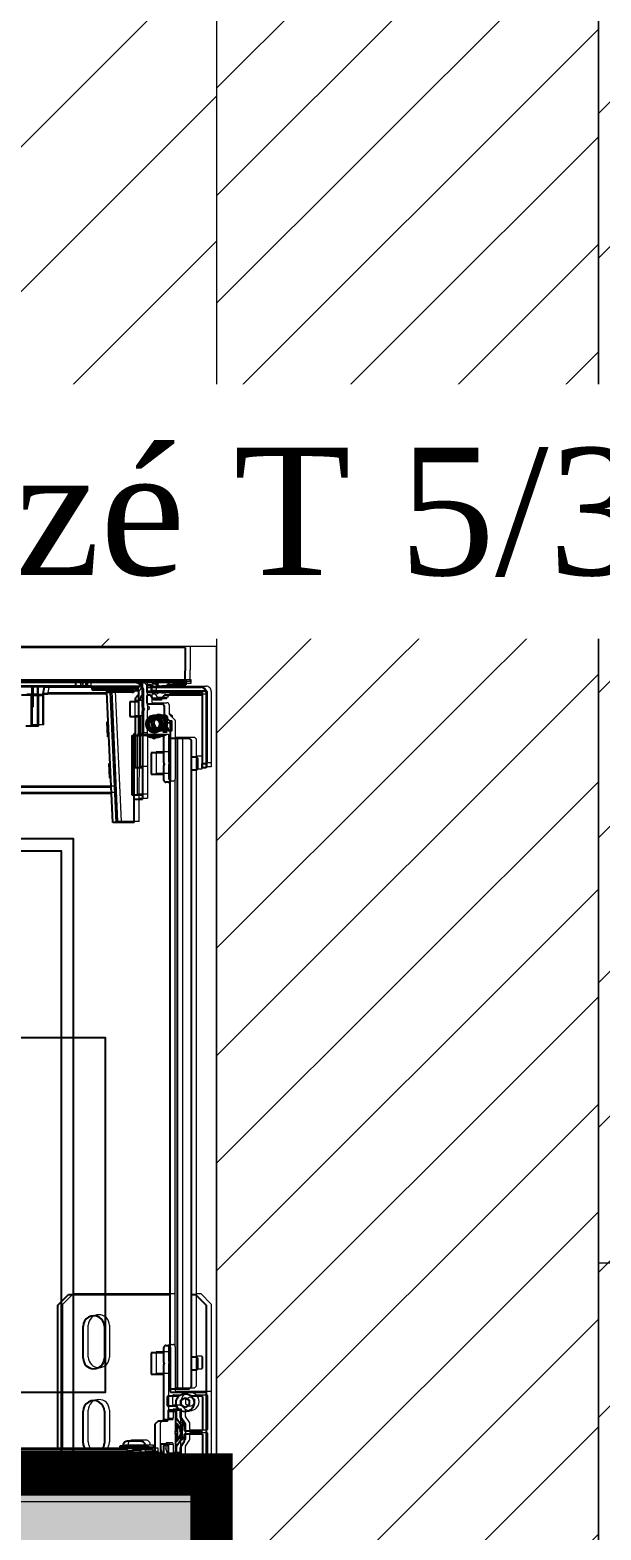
# Model space of a CAD drawing. Header units: centimetres. Extents: x 2666 to 9670, y 1889 to 5633.
# Drawn here: x 4180.6 to 4207.6, y 3436.8 to 3507.6 of the extents above; entities that cross this region are included whole.
import ezdxf

# ---------------------------------------------------------------- set-up
doc = ezdxf.new("R2010")
doc.units = ezdxf.units.CM
doc.header["$LTSCALE"] = 12.7
for name, color, linetype, lineweight in [('B aménagement intérieur', 7, 'Continuous', 5), ('B Faux plafonds', 7, 'Continuous', 5), ('B Faux plafonds-1', 7, 'Continuous', 5), ('B GÈnÈral', 7, 'Continuous', 5), ('B Général', 7, 'Continuous', 5), ('C ANNOTATIONS-prestations', 7, 'Continuous', 5), ('C ANNOTATIONS-prestations-1', 7, 'Continuous', 5), ('F REMPLISSAGE-vert clair', 7, 'Continuous', 13), ('F REMPLISSAGE-vert clair-1', 7, 'Continuous', 5), ('F REMPLISSAGE-vert foncÈ', 7, 'Continuous', 5), ('F REMPLISSAGE-vert foncé', 7, 'Continuous', 13)]:
    doc.layers.add(name, color=color, linetype=linetype, lineweight=lineweight)
for name, color, linetype in [('MTI900_Alu', 252, 'Continuous'), ('prlm-CHAUFF', 4, 'Continuous'), ('prlm-MOD-PB', 123, 'Continuous'), ('prlm-VMC', 93, 'Continuous')]:
    doc.layers.add(name, color=color, linetype=linetype)
doc.styles.add('prlm-vmc', font='pala.ttf', dxfattribs={"height": 14})

# ---------------------------------------------------------------- blocks, each defined once
blk = doc.blocks.new('G 100_80')
at = {"layer": 'B Général', "color": 7, "linetype": 'Continuous', "lineweight": 5}
blk.add_line((48.52, 43.75), (48.52, -43.75), dxfattribs=at)
at = {"layer": 'B Général', "color": 7, "linetype": 'Continuous', "lineweight": 5, "flags": 128}
blk.add_lwpolyline([(9.5, -45), (9.5, 45), (48.52, 45), (48.52, -45)], close=True, dxfattribs=at)
at = {"layer": 'C ANNOTATIONS-prestations', "lineweight": 5}
for p, q in [((9.5, 44.75), (9.5, 44.72)), ((9.53, 44.75), (9.5, 44.75)), ((9.5, 44.72), (9.5, 42.78)), ((13.37, 44.75), (9.53, 44.75)), ((17.5, 44.75), (13.37, 44.75)), ((13.4, 43.08), (13.4, 44.72)), ((18, 44.25), (17.5, 44.75)), ((43.05, 44.75), (42.85, 44.75)), ((42.85, 44.75), (42.85, 44.55)), ((46.4, 44.75), (43.05, 44.75)), ((43.05, 44.55), (43.05, 44.75)), ((9.68, 44.54), (9.68, 44.033)), ((11.41, 44.57), (9.71, 44.57)), ((9.885, 43.95), (9.769, 43.75)), ((10.115, 43.95), (9.885, 43.95)), ((10.231, 43.75), (10.115, 43.95)), ((11.44, 43.76), (11.44, 44.54)), ((11.56, 44.54), (11.56, 43.76)), ((13.19, 44.57), (11.59, 44.57)), ((12.785, 43.95), (12.669, 43.75)), ((13.015, 43.95), (12.785, 43.95)), ((13.131, 43.75), (13.015, 43.95)), ((13.22, 44.033), (13.22, 44.54)), ((13.55, 43.95), (13.65, 44.05)), ((13.55, 43.4), (13.55, 43.95)), ((13.65, 44.05), (44.15, 44.05)), ((14.45, 44.3), (14.5, 44.35)), ((15.05, 44.3), (14.45, 44.3)), ((14.45, 44.05), (14.45, 44.3)), ((14.5, 44.35), (15, 44.35)), ((15, 44.35), (15.05, 44.3)), ((15.05, 44.3), (15.05, 44.05)), ((18, 44.05), (18, 44.25)), ((42.75, 44.3), (42.8, 44.35)), ((43.35, 44.3), (42.75, 44.3)), ((42.75, 44.05), (42.75, 44.3)), ((42.8, 44.35), (43.3, 44.35)), ((42.85, 44.55), (43.05, 44.55)), ((46.4, 44.55), (43.05, 44.55)), ((43.3, 44.35), (43.35, 44.3)), ((43.35, 44.3), (43.35, 44.05)), ((44.15, 44.05), (44.25, 43.95)), ((44.25, 43.4), (44.25, 43.95)), ((46.27, 44.52), (46.27, 42.791)), ((46.32, 44.55), (46.3, 44.55)), ((46.42, 42.855), (46.42, 44.45)), ((46.45, 42.15), (46.45, 44.5)), ((46.65, 42.15), (46.65, 44.5)), ((9.68, 43.467), (9.68, 42.96)), ((9.769, 43.75), (9.885, 43.55)), ((9.885, 43.55), (10.115, 43.55)), ((10.115, 43.55), (10.231, 43.75)), ((10.27, 42.96), (10.27, 43.307)), ((10.364, 43.53), (10.786, 43.53)), ((10.45, 42.98), (10.45, 43.32)), ((10.48, 43.35), (10.841, 43.35)), ((10.5, 43.27), (10.5, 42.98)), ((11.45, 43.3), (10.53, 43.3)), ((10.803, 43.535), (11.088, 43.725)), ((10.858, 43.355), (11.142, 43.545)), ((11.1, 43.377), (11.4, 43.55)), ((11.9, 43.377), (11.1, 43.377)), ((11.1, 43.3), (11.1, 43.377)), ((11.105, 43.73), (11.41, 43.73)), ((11.159, 43.55), (11.841, 43.55)), ((11.177, 43.3), (11.177, 43.421)), ((11.5, 43.25), (11.45, 43.3)), ((11.55, 43.3), (11.5, 43.25)), ((12.47, 43.3), (11.55, 43.3)), ((11.59, 43.73), (11.904, 43.73)), ((11.6, 43.55), (11.9, 43.377)), ((11.823, 43.3), (11.823, 43.421)), ((11.858, 43.545), (12.15, 43.35)), ((11.9, 43.377), (11.9, 43.3)), ((11.904, 43.73), (12.197, 43.535)), ((12.15, 43.35), (12.52, 43.35)), ((12.214, 43.53), (12.536, 43.53)), ((12.5, 42.98), (12.5, 43.27)), ((12.55, 43.32), (12.55, 42.98)), ((12.669, 43.75), (12.785, 43.55)), ((12.73, 43.28), (12.73, 42.96)), ((12.785, 43.55), (13.015, 43.55)), ((13.015, 43.55), (13.131, 43.75)), ((13.22, 42.96), (13.22, 43.467)), ((13.55, 43.05), (13.55, 43.4)), ((13.55, 43.4), (44.25, 43.4)), ((44.25, 43.05), (44.25, 43.4)), ((46.65, 43.42), (46.65, 42.885)), ((46.74, 43.45), (46.68, 43.45)), ((46.97, 43.78), (46.77, 43.78)), ((46.77, 43.78), (46.77, 42.98)), ((46.77, 42.98), (46.77, 43.42)), ((46.87, 43.75), (46.87, -43.75)), ((46.97, 43.75), (46.87, 43.75)), ((46.97, 43.75), (46.97, 43.78)), ((46.97, -43.75), (46.97, 43.75)), ((46.97, 43.75), (47.42, 43.75)), ((9.5, 42.78), (9.5, 42.25)), ((9.53, 42.75), (10.87, 42.75)), ((9.71, 42.93), (10.24, 42.93)), ((10.2, 42.67), (10.2, 41.4)), ((10.23, 42.7), (10.395, 42.7)), ((10.405, 42.699), (10.695, 42.602)), ((10.87, 42.95), (10.48, 42.95)), ((10.92, 42.6), (10.705, 42.6)), ((10.87, 42.95), (10.92, 42.95)), ((10.9, 42.78), (10.9, 42.92)), ((10.95, 42.92), (10.95, 42.63)), ((12.05, 42.5), (11.9, 42.35)), ((12.05, 42.5), (12.05, 42.92)), ((12.08, 42.95), (12.13, 42.95)), ((12.1, 42.92), (12.1, 42.78)), ((12.52, 42.95), (12.13, 42.95)), ((12.13, 42.75), (14.7, 42.75)), ((12.76, 42.93), (13.19, 42.93)), ((15.5, 43.05), (13.43, 43.05)), ((14.25, 42.15), (14.25, 42.75)), ((14.7, 42.75), (14.729, 42.779)), ((14.8, 42.75), (14.7, 42.75)), ((14.771, 42.779), (14.8, 42.75)), ((14.8, 42.75), (15.5, 42.75)), ((15.25, 42.75), (15.25, 42.15)), ((15.5, 43.05), (42.27, 43.05)), ((15.6, 42.85), (15.6, 42.95)), ((18, 38.25), (18, 43.05)), ((42.17, 42.95), (42.17, 42.85)), ((45.028, 43.05), (42.27, 43.05)), ((42.27, 42.75), (42.958, 42.75)), ((42.55, 42.15), (42.55, 42.75)), ((43.082, 42.75), (42.958, 42.75)), ((42.979, 42.759), (42.999, 42.779)), ((43.041, 42.779), (43.061, 42.759)), ((43.082, 42.75), (44.34, 42.75)), ((43.55, 42.75), (43.55, 42.15)), ((44.37, 42.72), (44.37, 41.78)), ((44.566, 42.9), (44.54, 42.854)), ((44.54, 42.74), (44.54, 42.87)), ((44.57, 42.9), (44.99, 42.9)), ((44.68, 42.71), (44.57, 42.71)), ((44.71, 42.657), (44.71, 42.68)), ((44.92, 42.76), (44.92, 42.729)), ((44.99, 42.79), (44.95, 42.79)), ((45.02, 42.87), (45.02, 42.82)), ((45.321, 42.769), (45.049, 43.041)), ((45.27, 42.906), (45.184, 42.906)), ((45.328, 42.806), (45.27, 42.906)), ((45.77, 42.76), (45.342, 42.76)), ((45.87, 41.98), (45.87, 42.66)), ((46.07, 42.63), (46.09, 42.65)), ((46.07, 42.27), (46.07, 42.63)), ((46.07, 42.607), (46.12, 42.607)), ((46.09, 42.25), (46.09, 42.65)), ((46.09, 42.65), (46.12, 42.65)), ((46.12, 42.654), (46.12, 42.246)), ((46.257, 42.766), (46.133, 42.679)), ((46.371, 42.471), (46.42, 42.521)), ((46.4, 42.653), (46.4, 42.827)), ((46.4, 42.65), (46.45, 42.65)), ((46.4, 42.607), (46.45, 42.607)), ((46.42, 42.521), (46.42, 42.625)), ((46.65, 42.595), (46.65, 42.31)), ((46.661, 42.651), (46.7, 42.69)), ((46.661, 42.618), (46.661, 42.651)), ((46.7, 42.826), (46.7, 42.654)), ((46.77, 42.98), (46.87, 42.98)), ((46.84, 42.95), (46.8, 42.95)), ((46.821, 42.471), (46.87, 42.521)), ((46.835, 42.414), (46.835, 42.486)), ((9.5, 42.25), (9.5, -42.25)), ((10.2, 42.25), (9.5, 42.25)), ((10.5, 42.35), (11.9, 42.35)), ((10.5, 39.63), (10.5, 42.29)), ((10.55, 42.25), (10.5, 42.25)), ((10.55, 42.25), (10.55, 41.65)), ((10.55, 42.25), (10.7, 42.25)), ((10.65, 41.65), (10.75, 41.75)), ((10.7, 42.25), (10.7, 41.7)), ((10.7, 42.03), (10.75, 42.03)), ((10.75, 42.03), (10.75, 40.67)), ((10.75, 42.03), (10.85, 42.03)), ((10.85, 42.03), (10.85, 40.67)), ((15.25, 42.15), (14.25, 42.15)), ((41.57, 41.75), (41.37, 41.75)), ((41.37, 41.354), (41.37, 41.75)), ((42.87, 41.75), (41.57, 41.75)), ((41.57, 41.25), (41.57, 41.75)), ((43.55, 42.15), (42.55, 42.15)), ((44.37, 41.75), (42.87, 41.75)), ((42.87, 41.4), (42.87, 41.75)), ((44.278, 42.4), (44.22, 42.3)), ((44.22, 42.3), (44.278, 42.2)), ((44.4, 41.75), (44.37, 41.75)), ((44.37, 41.75), (44.37, 41.55)), ((44.4, 41.75), (45.508, 41.75)), ((44.47, 41.55), (44.47, 41.75)), ((45.114, 41.95), (44.726, 41.95)), ((45.732, 41.75), (45.508, 41.75)), ((45.529, 41.759), (45.599, 41.829)), ((45.641, 41.829), (45.711, 41.759)), ((45.732, 41.75), (46.84, 41.75)), ((46.24, 41.95), (45.9, 41.95)), ((46.07, 42.293), (46.12, 42.293)), ((46.09, 42.25), (46.07, 42.27)), ((46.12, 42.25), (46.09, 42.25)), ((46.133, 42.221), (46.257, 42.134)), ((46.27, 42.109), (46.27, 41.98)), ((46.42, 42.379), (46.371, 42.429)), ((46.4, 42.293), (46.45, 42.293)), ((46.4, 42.252), (46.4, 41.98)), ((46.45, 42.25), (46.4, 42.25)), ((46.42, 42.28), (46.42, 42.379)), ((46.72, 41.95), (46.43, 41.95)), ((46.65, 42.15), (46.45, 42.15)), ((46.45, 42.15), (46.45, 41.95)), ((46.65, 41.95), (46.65, 42.15)), ((46.661, 42.25), (46.661, 42.287)), ((46.7, 42.21), (46.661, 42.25)), ((46.7, 42.251), (46.7, 42.15)), ((46.7, 42.15), (46.72, 42.15)), ((46.75, 42.12), (46.75, 41.98)), ((46.87, 42.379), (46.821, 42.429)), ((46.87, 41.75), (46.84, 41.75)), ((9.75, 41.65), (9.75, 41.05)), ((9.75, 41.65), (10.2, 41.65)), ((10.2, 41.05), (9.75, 41.05)), ((10.25, 41.35), (10.2, 41.4)), ((10.2, 41.3), (10.25, 41.35)), ((10.2, 41.3), (10.2, 39.63)), ((10.5, 41.65), (10.65, 41.65)), ((10.65, 41.05), (10.5, 41.05)), ((10.55, 41.05), (10.55, -41.05)), ((10.65, 41.05), (10.65, 41.65)), ((10.75, 40.95), (10.65, 41.05)), ((11.08, 41.675), (11.08, 41.025)), ((40.27, 41.351), (44.47, 41.36)), ((40.27, 41.351), (40.27, 40.5)), ((44.37, 41.25), (41.57, 41.25)), ((44.37, 41.4), (42.87, 41.4)), ((44.37, 41.4), (44.37, 41.55)), ((44.37, 41.55), (44.47, 41.55)), ((44.37, 41.25), (44.37, 41.4)), ((45.27, 41.4), (44.37, 41.4)), ((46.52, 41.55), (44.47, 41.55)), ((44.47, 41.36), (44.472, 41.4)), ((45.27, 41.15), (45.27, 41.55)), ((45.97, 41.15), (45.27, 41.15)), ((45.97, 41.55), (45.97, 41.15)), ((46.067, 41.4), (45.97, 41.4)), ((46.42, 41.25), (46.42, 40.221)), ((46.52, 41.25), (46.42, 41.25)), ((46.52, 41.25), (46.52, 41.05)), ((46.52, 41.05), (46.52, 39.65)), ((46.52, 41.05), (46.62, 41.05)), ((46.67, 41.35), (46.62, 41.35)), ((46.62, 41.05), (46.62, 41.35)), ((46.62, 41.05), (46.67, 41.05)), ((46.62, 39.65), (46.62, 41.05)), ((46.67, 39.067), (46.67, 41.4)), ((46.87, 41.65), (46.765, 41.65)), ((10.7, 41), (10.7, -41)), ((10.75, 40.67), (10.7, 40.67)), ((10.85, 40.67), (10.75, 40.67)), ((46.42, 40.221), (40.27, 40.5)), ((40.27, 40.5), (40.27, 40.35)), ((40.27, 40.35), (46.413, 40.071)), ((12.5, 39.95), (11, 39.95)), ((16.5, 39.95), (15, 39.95)), ((41.65, 2.775), (41.65, 40.287)), ((41.95, 2.775), (41.95, 40.274)), ((42.354, 40.205), (42.357, 40.255)), ((42.354, 40.205), (43.056, 40.173)), ((43.058, 40.223), (43.056, 40.173)), ((44.316, 40.116), (44.319, 40.166)), ((44.316, 40.116), (45.018, 40.084)), ((45.02, 40.134), (45.018, 40.084)), ((46.35, 37.066), (46.35, 40.074)), ((46.413, 40.071), (46.42, 40.221)), ((46.413, 40.071), (46.425, 40.07)), ((46.425, 40.22), (46.42, 40.221)), ((46.52, 39.65), (46.52, 39.45)), ((46.52, 39.65), (46.62, 39.65)), ((46.67, 39.65), (46.62, 39.65)), ((46.62, 39.35), (46.62, 39.65)), ((10.23, 39.6), (10.47, 39.6)), ((10.4, 39.6), (10.4, -39.6)), ((11, 38.95), (12.5, 38.95)), ((15, 38.95), (16.5, 38.95)), ((46.62, 39.35), (46.67, 39.35)), ((46.65, 39.35), (46.65, 37.126)), ((46.87, 39.067), (46.67, 39.067)), ((46.67, 39.067), (46.67, 38.932)), ((46.67, 38.932), (46.67, 38.6)), ((46.67, 38.932), (46.87, 38.932)), ((17.5, 37.75), (18, 38.25)), ((46.67, 38.6), (46.67, 34.5)), ((46.67, 38.6), (46.87, 38.6)), ((10.7, 37.75), (17.5, 37.75)), ((44.82, 36.85), (44.82, 36.25)), ((44.82, 36.85), (46.27, 36.85)), ((46.27, 37.05), (46.67, 37.13)), ((46.27, 36.6), (46.27, 37.05)), ((46.27, 36.789), (44.82, 36.789)), ((46.27, 36.311), (44.82, 36.311)), ((46.27, 36.25), (44.82, 36.25)), ((45.725, 36.6), (45.725, 36.55)), ((45.725, 36.6), (45.861, 36.6)), ((45.725, 36.55), (45.861, 36.55)), ((45.861, 36.6), (45.861, 36.55)), ((45.861, 36.6), (46.67, 36.6)), ((45.861, 36.55), (46.67, 36.55)), ((46.27, 36.55), (46.27, 36.05))]:
    blk.add_line(p, q, dxfattribs=at)
at = {"layer": 'C ANNOTATIONS-prestations'}
blk.add_line((48.52, 43.75), (47.42, 43.75), dxfattribs=at)
at = {"layer": 'C ANNOTATIONS-prestations', "lineweight": 5, "flags": 128}
for points in [[(9.5, 44.72, -0.198912), (9.509, 44.741, -0.198912), (9.53, 44.75)], [(13.37, 44.75, -0.198912), (13.391, 44.741, -0.198912), (13.4, 44.72)], [(46.4, 44.75, -0.198912), (46.577, 44.677, -0.198912), (46.65, 44.5)], [(9.68, 44.54, -0.198912), (9.689, 44.561, -0.198912), (9.71, 44.57)], [(9.68, 44.03, -0.01196), (9.68, 44.031, -0.01196), (9.68, 44.033)], [(11.41, 44.57, -0.198912), (11.431, 44.561, -0.198912), (11.44, 44.54)], [(11.56, 44.54, -0.198912), (11.569, 44.561, -0.198912), (11.59, 44.57)], [(13.19, 44.57, -0.198912), (13.211, 44.561, -0.198912), (13.22, 44.54)], [(13.22, 44.033, -0.01196), (13.22, 44.031, -0.01196), (13.22, 44.03)], [(46.27, 44.52, -0.198912), (46.279, 44.541, -0.198912), (46.3, 44.55)], [(46.32, 44.55, -0.198912), (46.391, 44.521, -0.198912), (46.42, 44.45)], [(46.4, 44.55, -0.198912), (46.435, 44.535, -0.198912), (46.45, 44.5)], [(9.68, 43.467, -0.01196), (9.68, 43.469, -0.01196), (9.68, 43.47)], [(10.225, 43.39, -0.123554), (10.258, 43.354, -0.123554), (10.27, 43.307)], [(10.45, 43.32, -0.198912), (10.459, 43.341, -0.198912), (10.48, 43.35)], [(10.5, 43.27, -0.198912), (10.509, 43.291, -0.198912), (10.53, 43.3)], [(10.803, 43.535, -0.073633), (10.795, 43.531, -0.073633), (10.786, 43.53)], [(10.858, 43.355, -0.073633), (10.85, 43.351, -0.073633), (10.841, 43.35)], [(11.088, 43.725, -0.073633), (11.096, 43.729, -0.073633), (11.105, 43.73)], [(11.142, 43.545, -0.073633), (11.15, 43.549, -0.073633), (11.159, 43.55)], [(11.44, 43.76, -0.198912), (11.431, 43.739, -0.198912), (11.41, 43.73)], [(11.59, 43.73, -0.198912), (11.569, 43.739, -0.198912), (11.56, 43.76)], [(11.841, 43.55, -0.073633), (11.85, 43.549, -0.073633), (11.858, 43.545)], [(12.214, 43.53, -0.073633), (12.205, 43.531, -0.073633), (12.197, 43.535)], [(12.47, 43.3, -0.198912), (12.491, 43.291, -0.198912), (12.5, 43.27)], [(12.52, 43.35, -0.198912), (12.541, 43.341, -0.198912), (12.55, 43.32)], [(12.73, 43.28, -0.095961), (12.737, 43.318, -0.095961), (12.758, 43.35)], [(13.22, 43.47, -0.01196), (13.22, 43.469, -0.01196), (13.22, 43.467)], [(46.65, 43.42, -0.198912), (46.659, 43.441, -0.198912), (46.68, 43.45)], [(46.74, 43.45, -0.198912), (46.761, 43.441, -0.198912), (46.77, 43.42)], [(9.53, 42.75, -0.198912), (9.509, 42.759, -0.198912), (9.5, 42.78)], [(9.71, 42.93, -0.198912), (9.689, 42.939, -0.198912), (9.68, 42.96)], [(10.2, 42.67, -0.198912), (10.209, 42.691, -0.198912), (10.23, 42.7)], [(10.27, 42.96, -0.198912), (10.261, 42.939, -0.198912), (10.24, 42.93)], [(10.395, 42.7, -0.040241), (10.4, 42.7, -0.040241), (10.405, 42.699)], [(10.48, 42.95, -0.198912), (10.459, 42.959, -0.198912), (10.45, 42.98)], [(10.53, 42.95, -0.198912), (10.509, 42.959, -0.198912), (10.5, 42.98)], [(10.705, 42.6, -0.040241), (10.7, 42.6, -0.040241), (10.695, 42.602)], [(10.87, 42.95, -0.198912), (10.891, 42.941, -0.198912), (10.9, 42.92)], [(10.9, 42.78, -0.198912), (10.891, 42.759, -0.198912), (10.87, 42.75)], [(10.92, 42.95, -0.198912), (10.941, 42.941, -0.198912), (10.95, 42.92)], [(10.95, 42.63, -0.198912), (10.941, 42.609, -0.198912), (10.92, 42.6)], [(12.05, 42.92, -0.198912), (12.059, 42.941, -0.198912), (12.08, 42.95)], [(12.1, 42.92, -0.198912), (12.109, 42.941, -0.198912), (12.13, 42.95)], [(12.13, 42.75, -0.198912), (12.109, 42.759, -0.198912), (12.1, 42.78)], [(12.5, 42.98, -0.198912), (12.491, 42.959, -0.198912), (12.47, 42.95)], [(12.55, 42.98, -0.198912), (12.541, 42.959, -0.198912), (12.52, 42.95)], [(12.76, 42.93, -0.198912), (12.739, 42.939, -0.198912), (12.73, 42.96)], [(13.22, 42.96, -0.198912), (13.211, 42.939, -0.198912), (13.19, 42.93)], [(13.43, 43.05, -0.198912), (13.409, 43.059, -0.198912), (13.4, 43.08)], [(14.729, 42.779, -0.198912), (14.75, 42.788, -0.198912), (14.771, 42.779)], [(15.5, 43.05, -0.198912), (15.571, 43.021, -0.198912), (15.6, 42.95)], [(15.6, 42.85, -0.198912), (15.571, 42.779, -0.198912), (15.5, 42.75)], [(42.17, 42.95, -0.198912), (42.199, 43.021, -0.198912), (42.27, 43.05)], [(42.27, 42.75, -0.198912), (42.199, 42.779, -0.198912), (42.17, 42.85)], [(42.979, 42.759, -0.098491), (42.969, 42.752, -0.098491), (42.958, 42.75)], [(42.999, 42.779, -0.198912), (43.02, 42.788, -0.198912), (43.041, 42.779)], [(43.082, 42.75, -0.098491), (43.071, 42.752, -0.098491), (43.061, 42.759)], [(44.37, 41.954, -0.14145), (44.27, 42.3, -0.14145), (44.37, 42.646)], [(44.37, 42.06, -0.103148), (44.32, 42.3, -0.103148), (44.37, 42.54)], [(44.34, 42.75, -0.198912), (44.361, 42.741, -0.198912), (44.37, 42.72)], [(44.948, 42.699, -0.366532), (45.318, 42.338, -0.366532), (45.023, 41.914, -0.366532), (44.556, 42.135, -0.366532), (44.697, 42.632)], [(44.54, 42.87, -0.198912), (44.549, 42.891, -0.198912), (44.57, 42.9)], [(44.54, 42.764, -0.104675), (44.761, 42.879, -0.104675), (45.009, 42.893)], [(44.54, 42.827, -0.02871), (44.603, 42.867, -0.02871), (44.67, 42.9)], [(44.57, 42.71, -0.198912), (44.549, 42.719, -0.198912), (44.54, 42.74)], [(44.68, 42.71, -0.198912), (44.701, 42.701, -0.198912), (44.71, 42.68)], [(44.697, 42.632, -0.082935), (44.817, 42.687, -0.082935), (44.948, 42.699)], [(44.71, 42.657, -0.122946), (44.706, 42.643, -0.122946), (44.697, 42.632)], [(44.92, 42.76, -0.198912), (44.929, 42.781, -0.198912), (44.95, 42.79)], [(44.948, 42.699, -0.189855), (44.928, 42.709, -0.189855), (44.92, 42.729)], [(44.99, 42.9, -0.198912), (45.011, 42.891, -0.198912), (45.02, 42.87)], [(45.02, 42.82, -0.198912), (45.011, 42.799, -0.198912), (44.99, 42.79)], [(45.028, 43.05, -0.098491), (45.039, 43.048, -0.098491), (45.049, 43.041)], [(45.207, 42.883, -0.041018), (45.298, 42.829, -0.041018), (45.379, 42.76)], [(45.342, 42.76, -0.098491), (45.331, 42.762, -0.098491), (45.321, 42.769)], [(45.77, 42.76, -0.198912), (45.841, 42.731, -0.198912), (45.87, 42.66)], [(46.12, 42.654, -0.120588), (46.123, 42.668, -0.120588), (46.133, 42.679)], [(46.27, 42.791, -0.120588), (46.267, 42.777, -0.120588), (46.257, 42.766)], [(46.371, 42.429, -0.198912), (46.362, 42.45, -0.198912), (46.371, 42.471)], [(46.4, 42.827, -0.155096), (46.406, 42.844, -0.155096), (46.42, 42.855)], [(46.42, 42.625, -0.155096), (46.406, 42.636, -0.155096), (46.4, 42.653)], [(46.675, 42.855, -0.17724), (46.657, 42.866, -0.17724), (46.65, 42.885)], [(46.661, 42.651, -0.013224), (46.655, 42.65, -0.013224), (46.65, 42.65)], [(46.65, 42.595, -0.17724), (46.657, 42.614, -0.17724), (46.675, 42.625)], [(46.675, 42.855, -0.17724), (46.693, 42.845, -0.17724), (46.7, 42.826)], [(46.7, 42.654, -0.17724), (46.693, 42.635, -0.17724), (46.675, 42.625)], [(46.8, 42.95, -0.198912), (46.779, 42.959, -0.198912), (46.77, 42.98)], [(46.821, 42.429, -0.198912), (46.812, 42.45, -0.198912), (46.821, 42.471)], [(46.84, 42.95, -0.198912), (46.861, 42.941, -0.198912), (46.87, 42.92)], [(10.5, 42.29, -0.414214), (10.47, 42.32, -0.414214), (10.5, 42.35)], [(10.85, 41.873, -0.218554), (11.01, 41.827, -0.218554), (11.08, 41.675)], [(10.85, 41.874, -0.003145), (10.853, 41.874, -0.003145), (10.855, 41.874)], [(44.4, 41.75, -0.198912), (44.379, 41.759, -0.198912), (44.37, 41.78)], [(45.529, 41.759, -0.098491), (45.519, 41.752, -0.098491), (45.508, 41.75)], [(45.599, 41.829, -0.198912), (45.62, 41.838, -0.198912), (45.641, 41.829)], [(45.732, 41.75, -0.098491), (45.721, 41.752, -0.098491), (45.711, 41.759)], [(45.9, 41.95, -0.198912), (45.879, 41.959, -0.198912), (45.87, 41.98)], [(46.133, 42.221, -0.120588), (46.123, 42.232, -0.120588), (46.12, 42.246)], [(46.27, 41.98, -0.198912), (46.261, 41.959, -0.198912), (46.24, 41.95)], [(46.257, 42.134, -0.120588), (46.267, 42.123, -0.120588), (46.27, 42.109)], [(46.4, 42.252, -0.155096), (46.406, 42.269, -0.155096), (46.42, 42.28)], [(46.43, 41.95, -0.198912), (46.409, 41.959, -0.198912), (46.4, 41.98)], [(46.52, 41.75, -0.198912), (46.767, 41.648, -0.198912), (46.87, 41.4)], [(46.675, 42.28, -0.17724), (46.657, 42.291, -0.17724), (46.65, 42.31)], [(46.65, 42.25, -0.013224), (46.655, 42.25, -0.013224), (46.661, 42.25)], [(46.675, 42.28, -0.17724), (46.693, 42.27, -0.17724), (46.7, 42.251)], [(46.72, 42.15, -0.198912), (46.741, 42.141, -0.198912), (46.75, 42.12)], [(46.75, 41.98, -0.198912), (46.741, 41.959, -0.198912), (46.72, 41.95)], [(46.87, 41.78, -0.198912), (46.861, 41.759, -0.198912), (46.84, 41.75)], [(46.22, 41.472, -0.109774), (46.151, 41.419, -0.109774), (46.067, 41.4)], [(46.22, 41.472, -0.028434), (46.259, 41.513, -0.028434), (46.302, 41.55)], [(46.42, 41.25, -0.227222), (46.495, 41.406, -0.227222), (46.663, 41.445)], [(46.52, 41.55, -0.198912), (46.626, 41.506, -0.198912), (46.67, 41.4)], [(46.52, 41.25, -0.198912), (46.549, 41.321, -0.198912), (46.62, 41.35)], [(11.08, 41.025, -0.218554), (11.01, 40.873, -0.218554), (10.85, 40.827)], [(10.855, 40.827, -0.003145), (10.853, 40.826, -0.003145), (10.85, 40.826)], [(10.23, 39.6, -0.198912), (10.209, 39.609, -0.198912), (10.2, 39.63)], [(10.5, 39.63, -0.198912), (10.491, 39.609, -0.198912), (10.47, 39.6)], [(10.7, 39.85, -0.080612), (10.842, 39.924, -0.080612), (11, 39.95)], [(12.5, 39.95, -0.414214), (13, 39.45, -0.414214), (12.5, 38.95)], [(15, 38.95, -0.414214), (14.5, 39.45, -0.414214), (15, 39.95)], [(16.5, 39.95, -0.414214), (17, 39.45, -0.414214), (16.5, 38.95)], [(46.425, 40.07, -0.193016), (46.492, 40.04, -0.193016), (46.52, 39.97)], [(11, 38.95, -0.080612), (10.842, 38.976, -0.080612), (10.7, 39.05)], [(46.62, 39.35, -0.198912), (46.549, 39.379, -0.198912), (46.52, 39.45)]]:
    blk.add_lwpolyline(points, format="xyb", dxfattribs=at)
at = {"layer": 'C ANNOTATIONS-prestations', "lineweight": 5}
for centre, radius in [((10, 43.75), 0.425), ((12.9, 43.75), 0.425), ((44.92, 42.3), 0.35), ((44.92, 42.3), 0.3), ((44.92, 42.3), 0.25)]:
    blk.add_circle(centre, radius, dxfattribs=at)
for points, knots in [([(46.425, 40.07), (46.424, 40.07), (46.424, 40.071), (46.424, 40.072), (46.423, 40.074), (46.422, 40.083), (46.422, 40.103), (46.422, 40.13), (46.423, 40.182), (46.424, 40.218), (46.424, 40.219), (46.425, 40.22)], [0, 0, 0, 1, 2, 3, 4, 5, 6, 7, 8, 8, 9, 9, 9]), ([(46.425, 40.22), (46.425, 40.22), (46.437, 40.218), (46.454, 40.206), (46.467, 40.191), (46.48, 40.171), (46.491, 40.146), (46.501, 40.117), (46.513, 40.068), (46.52, 40.004), (46.52, 39.975), (46.52, 39.972), (46.52, 39.97)], [0, 0, 0, 1, 2, 3, 4, 5, 6, 7, 8, 9, 9, 10, 10, 10])]:
    blk.add_open_spline(points, degree=2, knots=knots, dxfattribs=at)
blk = doc.blocks.new('A n1.MTI900_Alu_390')
at = {"layer": 'MTI900_Alu', "color": 1, "linetype": 'Continuous'}
for p, q in [((-4.475, 0), (-4.472, 0)), ((-4.475, -0.003), (-4.475, 0)), ((-4.472, 0), (-4.278, 0)), ((-4.278, 0), (-4.225, 0)), ((-4.225, 0), (4.225, 0)), ((-4.225, -0.07), (-4.225, 0)), ((-4.475, -0.387), (-4.475, -0.003)), ((-4.457, -0.191), (-4.457, -0.021)), ((-4.454, -0.018), (-4.4033, -0.018)), ((-4.395, -0.0385), (-4.375, -0.0269)), ((-4.395, -0.0615), (-4.395, -0.0385)), ((-4.375, -0.0731), (-4.395, -0.0615)), ((-4.375, -0.0269), (-4.355, -0.0385)), ((-4.355, -0.0615), (-4.375, -0.0731)), ((-4.355, -0.0385), (-4.355, -0.0615)), ((-4.3467, -0.018), (-4.296, -0.018)), ((-4.293, -0.021), (-4.293, -0.074)), ((-4.275, -0.003), (-4.275, -0.137)), ((-4.267, -0.07), (-4.14, -0.07)), ((-4.165, -0.025), (-4.105, -0.025)), ((-4.165, -0.025), (-4.165, -0.07)), ((-4.135, -0.075), (-4.14, -0.07)), ((-4.13, -0.07), (-4.135, -0.075)), ((-4.13, -0.07), (-3.963, -0.07)), ((-4.105, -0.07), (-4.105, -0.025)), ((-4.3535, -0.1303), (-4.3725, -0.1588)), ((-4.3355, -0.1358), (-4.3545, -0.1642)), ((-4.353, -0.0864), (-4.353, -0.1286)), ((-4.335, -0.098), (-4.335, -0.1341)), ((-4.298, -0.095), (-4.332, -0.095)), ((-4.296, -0.077), (-4.3306, -0.077)), ((-4.33, -0.195), (-4.33, -0.103)), ((-4.327, -0.1), (-4.298, -0.1)), ((-4.295, -0.137), (-4.295, -0.098)), ((-4.295, -0.137), (-4.295, -0.142)), ((-4.278, -0.14), (-4.292, -0.14)), ((-4.27, -0.073), (-4.27, -0.0895)), ((-4.2698, -0.0905), (-4.2602, -0.1195)), ((-4.26, -0.142), (-4.26, -0.1205)), ((-4.235, -0.1), (-4.235, -0.24)), ((-3.963, -0.1), (-4.229, -0.1)), ((-4.225, -0.105), (-4.225, -0.1)), ((-4.225, -0.105), (-4.165, -0.105)), ((-4.225, -0.105), (-4.225, -0.12)), ((-4.225, -0.12), (-4.17, -0.12)), ((-4.203, -0.12), (-4.203, -0.125)), ((-4.203, -0.125), (-4.067, -0.125)), ((-4.203, -0.125), (-4.203, -0.135)), ((-4.203, -0.135), (-4.067, -0.135)), ((-4.165, -0.115), (-4.175, -0.125)), ((-4.165, -0.1), (-4.165, -0.115)), ((-4.105, -0.115), (-4.165, -0.115)), ((-4.105, -0.115), (-4.105, -0.1)), ((-4.105, -0.105), (4.105, -0.105)), ((-4.095, -0.125), (-4.105, -0.115)), ((-4.1, -0.12), (4.1, -0.12)), ((-4.067, -0.125), (-4.067, -0.12)), ((-4.067, -0.135), (-4.067, -0.125)), ((-3.96, -0.073), (-3.96, -0.097)), ((-3.96, -0.09), (3.96, -0.09)), ((-3.775, -0.12), (-3.775, -0.8)), ((-4.457, -0.369), (-4.457, -0.209)), ((-4.376, -0.194), (-4.454, -0.194)), ((-4.454, -0.206), (-4.376, -0.206)), ((-4.373, -0.1605), (-4.373, -0.191)), ((-4.373, -0.209), (-4.373, -0.2404)), ((-4.3377, -0.16), (-4.355, -0.19)), ((-4.355, -0.1659), (-4.355, -0.2341)), ((-4.355, -0.21), (-4.3377, -0.24)), ((-4.33, -0.1677), (-4.3421, -0.1677)), ((-4.3377, -0.24), (-4.3377, -0.16)), ((-4.33, -0.16), (-4.3377, -0.16)), ((-4.325, -0.2), (-4.33, -0.195)), ((-4.33, -0.205), (-4.325, -0.2)), ((-4.33, -0.297), (-4.33, -0.205)), ((-4.292, -0.145), (-4.263, -0.145)), ((-4.1675, -0.158), (-4.1025, -0.158)), ((-3.995, -0.3), (-3.995, -0.15)), ((-3.895, -0.15), (-3.895, -0.3)), ((-4.373, -0.2404), (-4.3535, -0.2697)), ((-4.3545, -0.2358), (-4.335, -0.265)), ((-4.353, -0.2714), (-4.353, -0.3036)), ((-4.33, -0.2323), (-4.3421, -0.2323)), ((-4.3377, -0.24), (-4.33, -0.24)), ((-4.335, -0.265), (-4.335, -0.302)), ((-4.295, -0.258), (-4.295, -0.263)), ((-4.295, -0.302), (-4.295, -0.263)), ((-4.25, -0.255), (-4.292, -0.255)), ((-4.292, -0.26), (-4.278, -0.26)), ((-4.275, -0.263), (-4.275, -0.52)), ((-4.25, -0.255), (-4.235, -0.24)), ((-4.395, -0.3285), (-4.375, -0.3169)), ((-4.395, -0.3515), (-4.395, -0.3285)), ((-4.375, -0.3631), (-4.395, -0.3515)), ((-4.375, -0.3169), (-4.355, -0.3285)), ((-4.355, -0.3515), (-4.375, -0.3631)), ((-4.355, -0.3285), (-4.355, -0.3515)), ((-4.332, -0.305), (-4.298, -0.305)), ((-4.328, -0.323), (-4.296, -0.323)), ((-4.298, -0.3), (-4.327, -0.3)), ((-4.293, -0.326), (-4.293, -0.369)), ((-4.475, -0.8), (-4.475, -0.387)), ((-4.308, -0.39), (-4.472, -0.39)), ((-4.4033, -0.372), (-4.454, -0.372)), ((-4.395, -0.405), (-4.405, -0.415)), ((-4.405, -0.415), (-4.405, -3.465)), ((-4.34, -0.405), (-4.395, -0.405)), ((-4.296, -0.372), (-4.3467, -0.372)), ((-4.305, -0.405), (-4.34, -0.405)), ((-4.34, -0.405), (-4.34, -3.475)), ((-4.305, -0.6), (-4.305, -0.393)), ((-4.43, -0.495), (-4.435, -0.5)), ((-4.43, -0.555), (-4.43, -0.495)), ((-4.405, -0.495), (-4.43, -0.495)), ((-4.215, -0.475), (-4.275, -0.475)), ((-4.215, -0.575), (-4.215, -0.475)), ((-4.435, -0.5), (-4.435, -0.55)), ((-4.435, -0.55), (-4.43, -0.555)), ((-4.43, -0.555), (-4.405, -0.555)), ((-4.275, -0.52), (-4.2779, -0.5229)), ((-4.2779, -0.5271), (-4.275, -0.53)), ((-4.275, -0.53), (-4.275, -0.52)), ((-4.275, -0.53), (-4.275, -0.6)), ((-3.995, -0.7), (-3.995, -0.55)), ((-3.895, -0.55), (-3.895, -0.7)), ((-4.305, -0.6), (-4.305, -3.277)), ((-4.285, -0.61), (-4.295, -0.61)), ((-4.275, -0.575), (-4.215, -0.575)), ((-4.425, -0.85), (-4.475, -0.8)), ((-3.775, -0.8), (-3.825, -0.85)), ((-4.405, -0.85), (-4.425, -0.85)), ((-3.825, -0.85), (-4.305, -0.85)), ((-4.1351, -3.077), (-4.136, -3.497)), ((-4.1351, -3.077), (-4.05, -3.077)), ((-4.0221, -3.692), (-4.05, -3.077)), ((-4.05, -3.077), (-4.035, -3.077)), ((-4.035, -3.077), (-4.0071, -3.6913)), ((-4.175, -3.207), (-4.175, -3.187)), ((-4.1353, -3.187), (-4.175, -3.187)), ((-4.175, -3.337), (-4.175, -3.207)), ((-4.125, -3.207), (-4.175, -3.207)), ((-4.125, -3.487), (-4.125, -3.207)), ((-0.2775, -3.215), (-4.0287, -3.215)), ((-0.2775, -3.245), (-4.0274, -3.245)), ((-4.43, -3.325), (-4.435, -3.33)), ((-4.43, -3.385), (-4.43, -3.325)), ((-4.405, -3.325), (-4.43, -3.325)), ((-4.305, -3.5528), (-4.305, -3.277)), ((-4.295, -3.267), (-4.285, -3.267)), ((-4.275, -3.277), (-4.275, -3.3458)), ((-4.215, -3.305), (-4.275, -3.305)), ((-4.215, -3.405), (-4.215, -3.305)), ((-4.0205, -3.2854), (-4.0255, -3.2857)), ((-4.0205, -3.2854), (-4.0173, -3.3556)), ((-4.475, -3.355), (-4.475, -3.335)), ((-4.475, -3.335), (-4.455, -3.335)), ((-4.475, -3.69), (-4.475, -3.355)), ((-4.455, -3.355), (-4.475, -3.355)), ((-4.455, -3.335), (-4.455, -3.355)), ((-4.455, -3.69), (-4.455, -3.355)), ((-4.435, -3.33), (-4.435, -3.38)), ((-4.435, -3.38), (-4.43, -3.385)), ((-4.43, -3.385), (-4.405, -3.385)), ((-4.2759, -3.3479), (-4.2779, -3.3499)), ((-4.2779, -3.3541), (-4.2759, -3.3561)), ((-4.275, -3.3582), (-4.275, -3.3458)), ((-4.275, -3.3582), (-4.275, -3.484)), ((-4.175, -3.487), (-4.175, -3.337)), ((-4.14, -3.337), (-4.175, -3.337)), ((-4.14, -3.487), (-4.14, -3.337)), ((-4.0223, -3.3558), (-4.0173, -3.3556)), ((-4.405, -3.465), (-4.395, -3.475)), ((-4.275, -3.405), (-4.215, -3.405)), ((-4.34, -3.475), (-4.395, -3.475)), ((-4.305, -3.475), (-4.34, -3.475)), ((-4.29, -3.5066), (-4.2854, -3.504)), ((-4.29, -3.507), (-4.29, -3.549)), ((-4.274, -3.504), (-4.287, -3.504)), ((-4.272, -3.487), (-4.178, -3.487)), ((-4.271, -3.518), (-4.271, -3.507)), ((-4.2657, -3.521), (-4.268, -3.521)), ((-4.24, -3.4778), (-4.23, -3.472)), ((-4.23, -3.472), (-4.22, -3.4778)), ((-4.195, -3.5614), (-4.195, -3.5226)), ((-4.175, -3.49), (-4.175, -3.487)), ((-4.175, -3.487), (-4.155, -3.487)), ((-4.175, -3.49), (-4.175, -3.6008)), ((-4.155, -3.497), (-4.175, -3.497)), ((-4.14, -3.487), (-4.155, -3.487)), ((-4.155, -3.487), (-4.155, -3.497)), ((-4.155, -3.702), (-4.155, -3.497)), ((-4.125, -3.487), (-4.14, -3.487)), ((-4.14, -3.577), (-4.14, -3.487)), ((-4.136, -3.497), (-4.14, -3.4972)), ((-4.0116, -3.4816), (-4.0166, -3.4819)), ((-4.0116, -3.4816), (-4.0084, -3.5518)), ((-3.685, -3.532), (-3.625, -3.532)), ((-3.685, -3.532), (-3.685, -3.677)), ((-3.6789, -3.677), (-3.6789, -3.532)), ((-4.2769, -3.5821), (-4.3041, -3.5549)), ((-4.2906, -3.577), (-4.2906, -3.5684)), ((-4.2806, -3.5828), (-4.2906, -3.577)), ((-4.287, -3.552), (-4.282, -3.552)), ((-4.279, -3.549), (-4.279, -3.545)), ((-4.276, -3.542), (-4.2729, -3.542)), ((-4.276, -3.627), (-4.276, -3.5842)), ((-4.1759, -3.6029), (-4.1829, -3.6099)), ((-4.175, -3.6232), (-4.175, -3.6008)), ((-4.115, -3.577), (-4.155, -3.577)), ((-4.115, -3.647), (-4.115, -3.577)), ((-4.0134, -3.552), (-4.0084, -3.5518)), ((-4.452, -3.677), (-4.2791, -3.677)), ((-4.2766, -3.6757), (-4.2679, -3.6633)), ((-4.198, -3.637), (-4.266, -3.637)), ((-4.2654, -3.662), (-4.2246, -3.662)), ((-4.263, -3.657), (-4.265, -3.659)), ((-4.225, -3.659), (-4.265, -3.659)), ((-4.265, -3.659), (-4.265, -3.662)), ((-4.227, -3.657), (-4.263, -3.657)), ((-4.2607, -3.657), (-4.2607, -3.662)), ((-4.2293, -3.657), (-4.2293, -3.662)), ((-4.225, -3.659), (-4.227, -3.657)), ((-4.225, -3.662), (-4.225, -3.659)), ((-4.2221, -3.6633), (-4.2134, -3.6757)), ((-4.2109, -3.677), (-4.198, -3.677)), ((-4.195, -3.674), (-4.195, -3.64)), ((-4.1829, -3.6141), (-4.1759, -3.6211)), ((-4.175, -3.6232), (-4.175, -3.734)), ((-4.155, -3.647), (-4.115, -3.647)), ((-4.14, -3.6567), (-4.14, -3.647)), ((-3.705, -3.677), (-3.713, -3.717)), ((-3.66, -3.677), (-3.705, -3.677)), ((-3.66, -3.6225), (-3.655, -3.6225)), ((-3.66, -3.6225), (-3.66, -3.6361)), ((-3.66, -3.6361), (-3.655, -3.6361)), ((-3.66, -3.6361), (-3.66, -3.717)), ((-3.655, -3.6225), (-3.655, -3.6361)), ((-3.655, -3.6361), (-3.655, -3.717)), ((-3.655, -3.677), (-3.605, -3.677)), ((-4.455, -3.682), (-4.455, -3.68)), ((-4.215, -3.695), (-4.45, -3.695)), ((-4.215, -3.715), (-4.45, -3.715)), ((-4.2855, -3.692), (-4.445, -3.692)), ((-4.378, -3.747), (-4.378, -3.727)), ((-4.378, -3.727), (-4.298, -3.727)), ((-4.375, -3.747), (-4.378, -3.747)), ((-4.375, -3.737), (4.375, -3.737)), ((-4.375, -3.747), (-4.375, -3.737)), ((4.375, -3.747), (-4.375, -3.747)), ((-4.375, -3.747), (-4.375, -3.792)), ((-4.345, -3.724), (-4.345, -3.718)), ((-4.342, -3.715), (-4.2885, -3.715)), ((-4.298, -3.727), (-4.342, -3.727)), ((-4.298, -3.727), (-4.298, -3.737)), ((-4.295, -3.734), (-4.295, -3.73)), ((-4.2653, -3.69), (-4.2827, -3.69)), ((-4.2826, -3.72), (-4.2654, -3.72)), ((-4.2651, -3.7161), (-4.269, -3.72)), ((-4.2618, -3.7161), (-4.2651, -3.7161)), ((-4.265, -3.69), (-4.265, -3.695)), ((-4.2521, -3.692), (-4.2625, -3.692)), ((-4.2607, -3.69), (-4.2607, -3.695)), ((-4.2595, -3.715), (-4.231, -3.715)), ((-4.2471, -3.6871), (-4.2521, -3.692)), ((-4.2471, -3.7321), (-4.2521, -3.737)), ((-4.2414, -3.7335), (-4.2486, -3.7335)), ((-4.2379, -3.692), (-4.2429, -3.6871)), ((-4.2379, -3.737), (-4.2429, -3.7321)), ((-4.228, -3.692), (-4.2379, -3.692)), ((-4.2293, -3.69), (-4.2293, -3.695)), ((-4.2249, -3.7161), (-4.2287, -3.7161)), ((-4.2252, -3.69), (-4.198, -3.69)), ((-4.2251, -3.72), (-4.215, -3.72)), ((-4.225, -3.695), (-4.225, -3.69)), ((-4.221, -3.72), (-4.2249, -3.7161)), ((-4.215, -3.715), (-4.215, -3.695)), ((-4.215, -3.695), (-4.195, -3.695)), ((-4.195, -3.715), (-4.215, -3.715)), ((-4.215, -3.72), (-4.215, -3.722)), ((-4.212, -3.725), (-4.198, -3.725)), ((-4.195, -3.722), (-4.195, -3.693)), ((-4.175, -3.737), (-4.175, -3.734)), ((-4.165, -3.737), (-4.165, -3.7265)), ((-3.9067, -3.717), (-4.14, -3.717)), ((-4.135, -3.717), (-4.135, -3.712)), ((-4.105, -3.712), (-4.135, -3.712)), ((-4.125, -3.692), (-4.0221, -3.692)), ((-4.125, -3.702), (-4.125, -3.692)), ((-4.125, -3.702), (-4.105, -3.702)), ((-4.105, -3.702), (-3.965, -3.702)), ((-4.105, -3.702), (-4.105, -3.712)), ((-4.105, -3.712), (-4.105, -3.717)), ((-3.965, -3.712), (-4.105, -3.712)), ((-4.0071, -3.6913), (-4.0221, -3.692)), ((-4.022, -3.6925), (-4.0221, -3.692)), ((-3.7066, -3.685), (-4.0074, -3.685)), ((-4.0071, -3.6913), (-4.007, -3.6925)), ((-3.965, -3.702), (-3.945, -3.702)), ((-3.965, -3.702), (-3.965, -3.712)), ((-3.965, -3.717), (-3.965, -3.712)), ((-3.935, -3.712), (-3.965, -3.712)), ((-3.935, -3.712), (-3.935, -3.717)), ((-3.935, -3.715), (-3.7126, -3.715)), ((-3.9067, -3.737), (-3.9067, -3.717)), ((-3.9067, -3.717), (-3.8932, -3.717)), ((-3.8932, -3.717), (-3.86, -3.717)), ((-3.8932, -3.717), (-3.8932, -3.737)), ((-3.86, -3.717), (-3.45, -3.717)), ((-3.86, -3.717), (-3.86, -3.737)), ((-4.375, -3.902), (-4.375, -3.792)), ((-4.375, -3.902), (4.375, -3.902))]:
    blk.add_line(p, q, dxfattribs=at)
for centre, radius in [((-4.375, -0.05), 0.0425), ((-4.375, -0.34), 0.0425), ((-4.23, -3.542), 0.035), ((-4.23, -3.542), 0.03), ((-4.23, -3.542), 0.025)]:
    blk.add_circle(centre, radius, dxfattribs=at)
for centre, radius, start, end in [((-4.472, -0.003), 0.003, 90, 180), ((-4.278, -0.003), 0.003, 0, 90), ((-4.454, -0.021), 0.003, 90, 180), ((-4.4033, -0.021), 0.003, 84.51824, 90), ((-4.3467, -0.021), 0.003, 90, 95.48174), ((-4.296, -0.021), 0.003, 0, 90), ((-4.267, -0.073), 0.003, 90, 180), ((-3.963, -0.073), 0.003, 0, 90), ((-4.356, -0.1286), 0.003, 326.30993, 0), ((-4.3306, -0.067), 0.01, 213.6525, 270), ((-4.338, -0.1341), 0.003, 326.30993, 0), ((-4.332, -0.098), 0.003, 90, 180), ((-4.327, -0.103), 0.003, 90, 180), ((-4.298, -0.098), 0.003, 0, 90), ((-4.298, -0.103), 0.003, 0, 90), ((-4.296, -0.074), 0.003, 270, 0), ((-4.292, -0.137), 0.003, 180, 270), ((-4.278, -0.137), 0.003, 270, 0), ((-4.267, -0.0895), 0.003, 180, 198.43495), ((-4.263, -0.1205), 0.003, 0, 18.43495), ((-4.232, -0.1), 0.003, 0, 180), ((-4.1675, -0.138), 0.02, 171.37307, 270), ((-4.1675, -0.133), 0.02, 185.73917, 187.18076), ((-4.1025, -0.138), 0.02, 270, 8.62693), ((-4.1025, -0.133), 0.02, 352.81924, 354.26083), ((-3.945, -0.15), 0.05, 143.1301, 180), ((-3.963, -0.097), 0.003, 270, 0), ((-3.945, -0.15), 0.05, 0, 36.8699), ((-4.454, -0.191), 0.003, 180, 270), ((-4.454, -0.209), 0.003, 90, 180), ((-4.376, -0.191), 0.003, 270, 0), ((-4.376, -0.209), 0.003, 0, 90), ((-4.37, -0.1605), 0.003, 146.30993, 180), ((-4.352, -0.1659), 0.003, 146.30993, 180), ((-4.292, -0.142), 0.003, 180, 270), ((-4.263, -0.142), 0.003, 270, 0), ((-4.352, -0.2341), 0.003, 180, 213.69007), ((-4.356, -0.2714), 0.003, 0, 33.69007), ((-4.292, -0.258), 0.003, 90, 180), ((-4.292, -0.263), 0.003, 90, 180), ((-4.278, -0.263), 0.003, 0, 90), ((-4.332, -0.302), 0.003, 180, 270), ((-4.328, -0.333), 0.01, 90, 133.85099), ((-4.327, -0.297), 0.003, 180, 270), ((-4.298, -0.297), 0.003, 270, 0), ((-4.298, -0.302), 0.003, 270, 0), ((-4.296, -0.326), 0.003, 0, 90), ((-3.945, -0.3), 0.05, 180, 0), ((-4.472, -0.387), 0.003, 180, 270), ((-4.454, -0.369), 0.003, 180, 270), ((-4.4033, -0.369), 0.003, 270, 275.48179), ((-4.3467, -0.369), 0.003, 264.51823, 270), ((-4.308, -0.393), 0.003, 0, 90), ((-4.296, -0.369), 0.003, 270, 0), ((-4.2758, -0.525), 0.003, 135, 225), ((-3.945, -0.55), 0.05, 0, 180), ((-4.295, -0.6), 0.01, 180, 270), ((-4.285, -0.6), 0.01, 270, 0), ((-3.945, -0.7), 0.05, 180, 0), ((-4.295, -3.277), 0.01, 90, 180), ((-4.285, -3.277), 0.01, 0, 90), ((-4.2758, -3.352), 0.003, 135, 225), ((-4.278, -3.3458), 0.003, 315, 0), ((-4.278, -3.3582), 0.003, 0, 45), ((-4.287, -3.507), 0.003, 90, 180), ((-4.23, -3.542), 0.06, 140.70352, 188.509), ((-4.23, -3.542), 0.065, 144.22418, 157.38014), ((-4.272, -3.484), 0.003, 180, 270), ((-4.274, -3.507), 0.003, 0, 90), ((-4.268, -3.518), 0.003, 180, 270), ((-4.23, -3.542), 0.04, 146.07277, 184.00063), ((-4.23, -3.542), 0.04, 184.00063, 146.07277), ((-4.2657, -3.518), 0.003, 270, 326.07277), ((-4.23, -3.542), 0.065, 57.79577, 122.20423), ((-4.23, -3.542), 0.06, 66.44354, 113.55646), ((-4.178, -3.49), 0.003, 0, 90), ((-4.302, -3.5528), 0.003, 180, 225), ((-4.287, -3.549), 0.003, 180, 270), ((-4.23, -3.542), 0.065, 206.16198, 224.95254), ((-4.282, -3.549), 0.003, 270, 0), ((-4.276, -3.545), 0.003, 90, 180), ((-4.279, -3.5842), 0.003, 0, 45), ((-4.2729, -3.545), 0.003, 4.00063, 90), ((-4.178, -3.6008), 0.003, 315, 0), ((-4.452, -3.68), 0.003, 90, 180), ((-4.2791, -3.674), 0.003, 270, 325.00798), ((-4.266, -3.627), 0.01, 180, 270), ((-4.2654, -3.665), 0.003, 90, 145.00798), ((-4.2246, -3.665), 0.003, 34.99202, 90), ((-4.2109, -3.674), 0.003, 214.99202, 270), ((-4.198, -3.64), 0.003, 0, 90), ((-4.198, -3.674), 0.003, 270, 0), ((-4.1808, -3.612), 0.003, 135, 225), ((-4.178, -3.6232), 0.003, 0, 45), ((-4.1151, -3.7104), 0.05, 129.88406, 142.91394), ((-4.16, -3.6567), 0.02, 309.88406, 0), ((-4.45, -3.69), 0.025, 180, 270), ((-4.445, -3.682), 0.01, 180, 270), ((-4.45, -3.69), 0.005, 180, 270), ((-4.342, -3.718), 0.003, 90, 180), ((-4.342, -3.724), 0.003, 180, 270), ((-4.298, -3.73), 0.003, 0, 90), ((-4.292, -3.734), 0.003, 180, 270), ((-4.2885, -3.718), 0.003, 9.59407, 90), ((-4.2827, -3.693), 0.003, 90, 160.52878), ((-4.2826, -3.717), 0.003, 189.59407, 270), ((-4.2654, -3.717), 0.003, 270, 350.40593), ((-4.2653, -3.693), 0.003, 19.47122, 90), ((-4.275, -3.715), 0.01, 353.93882, 0), ((-4.2595, -3.718), 0.003, 90, 170.40593), ((-4.245, -3.6892), 0.003, 45, 135), ((-4.245, -3.7342), 0.003, 45, 135), ((-4.231, -3.718), 0.003, 9.59407, 90), ((-4.2252, -3.693), 0.003, 90, 160.52878), ((-4.2251, -3.717), 0.003, 189.59407, 270), ((-4.215, -3.715), 0.01, 180, 186.06118), ((-4.212, -3.722), 0.003, 180, 270), ((-4.198, -3.693), 0.003, 0, 90), ((-4.198, -3.722), 0.003, 270, 0), ((-4.178, -3.734), 0.003, 270, 0), ((-4.14, -3.702), 0.035, 180, 270), ((-4.14, -3.702), 0.015, 180, 270), ((-4.125, -3.712), 0.02, 90, 192.41205), ((-4.125, -3.712), 0.01, 90, 180), ((-3.997, -3.692), 0.01, 182.60256, 270), ((-3.945, -3.712), 0.01, 0, 90)]:
    blk.add_arc(centre, radius, start, end, dxfattribs=at)
for centre, major_axis, ratio, start_param, end_param in [((-4.022, -3.6931), (0.015, 0.0007), 0.045361, 0, 1.568734), ((-3.997, -3.692), (0.025, 0), 0.4, 3.187016, 4.712389)]:
    blk.add_ellipse(centre, major_axis=major_axis, ratio=ratio, start_param=start_param, end_param=end_param, dxfattribs=at)
blk = doc.blocks.new('xi.uta-yzen-d')
at = {"layer": 'prlm-CHAUFF', "ltscale": 50}
for points in [[(0, 30), (0, 0), (39, 0), (39, 30)], [(0.571, 29.429), (0.571, 0.571), (38.429, 0.571), (38.429, 29.429)], [(-40.5, 20.62), (-40.5, 3.9), (40.5, 3.9), (40.5, 20.62)]]:
    blk.add_lwpolyline(points, close=True, dxfattribs=at)

msp = doc.modelspace()

# ---------------------------------------------------------------- hatches: boundary and pattern name
at = {"layer": 'B Faux plafonds', "linetype": 'Continuous', "lineweight": 5, "true_color": 0xaaaaaa}
h = msp.add_hatch(dxfattribs=at)
h.set_pattern_fill('F_P__SOFFITE', color=253, style=0, pattern_type=2)
h.set_pattern_definition([(45, (0, 0.2205), (-3.5277778, 3.3072917), [])])
h.paths.add_polyline_path([(4337.442, 3228.483), (4207.442, 3228.483), (4207.442, 4282.389), (4659.965, 4282.389), (4659.965, 4330.389), (5019.965, 4330.389), (5019.965, 4687.889), (5150.044, 4687.716), (5150.041, 4282.389), (6787.888, 4282.389), (6787.888, 4152.389), (4337.442, 4152.389)])
at = {"layer": 'B Faux plafonds-1', "linetype": 'Continuous', "lineweight": 5, "true_color": 0xaaaaaa}
h = msp.add_hatch(dxfattribs=at)
h.set_pattern_fill('F_P__SOFFITE', color=253, style=0, pattern_type=2)
h.set_pattern_definition([(45, (3868.3056, 3832.6527), (-3.52778, 3.30729), [])])
h.paths.add_polyline_path([(4096.442, 3621.801), (4189.442, 3621.801), (4189.442, 3478.476), (4096.442, 3478.476)])
at = {"layer": 'B GÈnÈral', "linetype": 'Continuous', "lineweight": 5}
h = msp.add_hatch(dxfattribs=at)
h.set_pattern_fill('50_BETON', style=0, pattern_type=2)
h.set_pattern_definition([(45, (0, 0), (2.4253472, -2.6458333), [])])
h.paths.add_polyline_path([(4207.442, 3671.776), (4189.442, 3671.776), (4189.442, 3372.476), (4207.442, 3372.476)])
at = {"layer": 'B GÈnÈral', "linetype": 'Continuous', "lineweight": 0, "true_color": 0xc0dcc0}
msp.add_hatch(color=9, dxfattribs=at).paths.add_polyline_path([(4097.142, 3438.176), (4097.142, 3433.776), (4098.442, 3432.476), (4189.442, 3432.476), (4189.442, 3439.476), (4098.442, 3439.476)])
at = {"layer": 'C ANNOTATIONS-prestations-1', "linetype": 'Continuous', "lineweight": 9, "true_color": 0x989898}
h = msp.add_hatch(dxfattribs=at)
h.set_pattern_fill('DALETTES TERRASSE 50X50', color=252, scale=1.406016, style=0, pattern_type=2)
h.set_pattern_definition([(0, (4678, 4152.39), (4e-15, -70.3008), []), (-90, (4678, 4152.39), (70.3008, 0), [])])
h.paths.add_polyline_path([(4337.442, 3228.483), (4207.442, 3228.483), (4207.442, 4282.389), (4659.965, 4282.389), (4659.965, 4330.389), (5019.965, 4330.389), (5019.965, 4687.889), (5150.044, 4687.716), (5150.041, 4282.389), (6787.888, 4282.389), (6787.888, 4152.389), (4337.442, 4152.389)])

# ---------------------------------------------------------------- linework, layer by layer
at = {"layer": 'B Général', "color": 7, "linetype": 'Continuous', "lineweight": 18}
for p, q in [((4189.442, 3671.776), (4189.442, 3390.476)), ((4207.442, 3671.776), (4207.442, 3372.476))]:
    msp.add_line(p, q, dxfattribs=at)
at = {"layer": 'B Général', "color": 7, "linetype": 'Continuous', "lineweight": 5}
for p, q in [((4189.442, 3671.776), (4189.442, 3390.476)), ((4207.442, 3671.776), (4207.442, 3372.476))]:
    msp.add_line(p, q, dxfattribs=at)
at = {"layer": 'B Général', "color": 98, "linetype": 'Continuous', "lineweight": 13, "true_color": 0x004400}
msp.add_line((4098.442, 3439.476), (4189.442, 3439.476), dxfattribs=at)
at = {"layer": 'C ANNOTATIONS-prestations', "color": 7, "linetype": 'Continuous', "lineweight": 5, "flags": 128}
msp.add_lwpolyline([(4337.442, 3228.483), (4207.442, 3228.483), (4207.442, 4282.389), (4659.965, 4282.389), (4659.965, 4330.389), (5019.965, 4330.389), (5019.965, 4687.889), (5150.044, 4687.716), (5150.041, 4282.389), (6787.888, 4282.389), (6787.888, 4152.389), (4337.442, 4152.389)], close=True, dxfattribs=at)
msp.add_lwpolyline([(4337.442, 3228.483), (4207.442, 3228.483), (4207.442, 4282.389), (4659.965, 4282.389), (4659.965, 4330.389), (5019.965, 4330.389), (5019.965, 4687.889), (5150.044, 4687.716), (5150.041, 4282.389), (6787.888, 4282.389), (6787.888, 4152.389), (4337.442, 4152.389)], close=True, dxfattribs=at)
at = {"layer": 'F REMPLISSAGE-vert clair'}
msp.add_line((4097.142, 3438.176), (4189.442, 3438.176), dxfattribs=at)
at = {"layer": 'F REMPLISSAGE-vert clair-1', "color": 9, "linetype": 'Continuous', "true_color": 0xc0dcc0}
msp.add_solid([(4189.442, 3438.176), (4097.142, 3438.176), (4189.442, 3433.776), (4097.142, 3433.776)], dxfattribs=at)
at = {"layer": 'F REMPLISSAGE-vert foncÈ', "color": 54, "linetype": 'Continuous', "true_color": 0x99aa00}
msp.add_solid([(4189.442, 3439.476), (4098.442, 3439.476), (4189.442, 3438.176), (4097.142, 3438.176)], dxfattribs=at)
at = {"layer": 'F REMPLISSAGE-vert foncé', "color": 98, "linetype": 'Continuous', "lineweight": 13, "true_color": 0x004400}
msp.add_line((4098.442, 3439.476), (4189.442, 3439.476), dxfattribs=at)
at = {"layer": 'F REMPLISSAGE-vert foncé'}
msp.add_line((4097.142, 3438.176), (4189.442, 3438.176), dxfattribs=at)
at = {"layer": 'prlm-MOD-PB', "const_width": 2}
msp.add_lwpolyline([(4149.203, 3439.436), (4149.203, 3432.424), (4189.203, 3432.424), (4189.203, 3439.436)], close=True, dxfattribs=at)

# ---------------------------------------------------------------- block references
at = {"layer": 'B aménagement intérieur', "color": 7, "xscale": -1, "rotation": 270}
msp.add_blockref('G 100_80', (4144.442, 3429.98), dxfattribs=at)
at = {"layer": 'prlm-CHAUFF', "xscale": 9.999999999999975, "yscale": 9.999999999999975, "zscale": 9.999999999999975, "rotation": 179.9998846602292}
msp.add_blockref('A n1.MTI900_Alu_390', (4144.203, 3439.428), dxfattribs=at)
at = {"layer": 'prlm-CHAUFF'}
msp.add_blockref('xi.uta-yzen-d', (4143.703, 3439.424), dxfattribs=at)

# ---------------------------------------------------------------- next in the draw order: texts
at = {"layer": 'prlm-VMC', "ltscale": 25, "insert": (4191.246, 3484.83), "char_height": 6, "width": 58.61474, "attachment_point": 5, "line_spacing_factor": 0.8, "style": 'prlm-vmc', "bg_fill": 2}
msp.add_mtext('Alizé T 5/30', dxfattribs=at)

doc.saveas('drawing.dxf')
